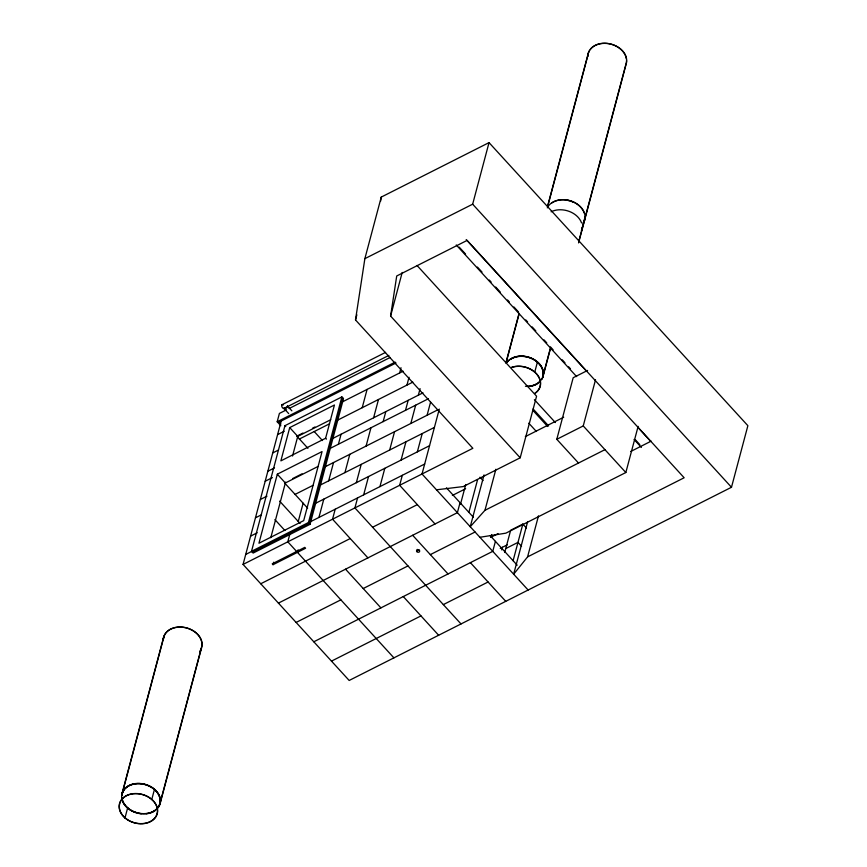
<?xml version="1.0" encoding="UTF-8"?>
<svg xmlns="http://www.w3.org/2000/svg" width="867" height="867" viewBox="0 0 867 867"><rect width="100%" height="100%" fill="white"/><g stroke="black" fill="none" stroke-linecap="round" stroke-linejoin="round"><path stroke-width="1.3" d="M243.063 564.428L472.862 448.293L355.503 319.945L364.866 258.659L381.252 197.091L489.031 142.621L747.874 425.686L731.488 487.265L349.173 680.465L243.063 564.428L281.071 421.557M380.635 201.09L381.252 197.091M436.491 489.812L463.26 486.571L520.2 457.787L390.594 316.054L396.718 275.977L467.118 240.408L684.15 477.76L527.57 556.896L513.654 574.203L527.656 521.62M122.214 792.817L163.841 636.4M122.399 792.871L164.015 636.454M125.021 817.776A19.356 14.631 14.9 0 1 133.28 793.793A19.356 14.631 14.9 0 1 156.862 814.384A19.356 14.631 14.9 0 1 125.021 817.776L127.677 807.784M151.758 799.526L154.413 789.534M160.037 803.145L201.317 648.039A19.54 14.772 14.9 0 0 185.831 627.816A19.54 14.772 14.9 0 0 163.462 638.979M159.875 804.511L201.491 648.093M280.832 425.74L277.191 421.752L279.402 413.429L286.63 409.788M251.517 551.314L284.94 425.686L341.88 396.913L343.495 398.668L310.061 524.297L253.121 553.07L251.517 551.314L308.457 522.541L341.88 396.913M277.321 474.184L258.94 543.241L303.688 520.634L322.058 451.577L277.321 474.184L285.351 482.973L318.319 466.316M289.719 427.594L280.865 460.876L325.602 438.268L334.456 404.987L289.719 427.594L297.749 436.383L292.537 455.999M270.797 537.703L285.579 482.139M273.04 564.699L305.585 548.247L304.783 547.37L272.238 563.821L273.04 564.699L273.712 562.195M290.131 533.075L287.801 541.81L296.644 551.488M298.259 521.49L303.125 503.185M355.503 319.945L356.868 314.819M298.107 549.862L297.446 552.366L393.911 657.858M342.693 397.79L309.259 523.419L252.319 552.192M318.926 517.447L323.803 499.143M328.669 480.838L333.535 462.534M338.412 444.229L341.067 434.237M335.193 509.222L332.538 519.203L367.911 557.882M344.936 472.613L349.813 454.308M362.211 407.718L367.077 389.413M390.594 316.054L402.201 272.444M356.337 482.691L361.203 464.387M366.08 446.082L370.946 427.789M373.601 417.796L378.478 399.492M357.572 497.918L354.906 507.899L461.016 623.947M363.663 494.829L368.54 476.525M383.149 421.622L385.804 411.63M399.611 372.973L401.009 367.738M379.941 486.615L384.807 468.31M389.673 450.006L394.55 431.701M406.948 385.111L409.029 377.264M405.518 410.308L408.173 400.326M401.074 460.084L405.951 441.78M410.817 423.475L415.683 405.171M418.349 395.189L420.083 388.654M364.866 258.659L472.656 204.189L489.031 142.621M402.31 475.311L399.654 485.292L435.017 523.971M417.341 451.87L422.218 433.565M427.084 415.26L430.563 402.18M439.287 409.094L422.023 473.989L528.133 590.026M460.041 502.687L457.386 512.668L278.426 603.107M460.518 504.139L465.731 484.523M505.884 362.872L519.062 313.345M547.51 206.454L588.433 52.649M506.068 362.926L518.899 314.699M547.684 206.509L588.26 54.003M468.884 512.354L477.587 479.668M484.035 474.91L470.25 526.735L484.956 510.305L604.949 449.67M484.956 510.305L495.881 469.253M534.733 372.181L537.388 362.2M491.015 537.193L491.708 534.581M495.415 541.366L492.759 551.347L313.8 641.786M520.2 457.787L536.575 396.219L417.016 265.465M542.666 377.112L550.296 348.436M578.744 241.557L625.909 64.288A19.54 14.772 14.9 0 0 626.516 60.473M542.85 377.167L550.48 348.491M578.571 242.912L626.082 64.342A19.724 14.912 14.9 0 0 609.62 43.74A19.724 14.912 14.9 0 0 587.815 56.496M501.711 549.895L502.405 547.272M504.724 552.485L510.641 530.257L522.844 524.091L513.101 560.7M578.506 463.032L556.798 439.298L573.185 377.719L587.609 370.437M527.57 556.896L538.483 515.854M556.798 439.298L583.242 425.935L595.531 379.757M479.895 537.28L505.862 533.162L625.844 472.526L638.134 426.347M284.268 407.956L284.213 408.129A2.102 1.051 63.2 0 1 282.805 408.064L282.469 407.696A2.102 1.051 63.2 0 1 281.667 405.344L281.764 404.997A2.102 1.051 63.2 0 1 283.173 405.062M281.938 404.748L385.577 352.381M284.04 408.368L388.882 355.394M289.036 408.563L390.183 357.453M277.191 421.752L395.189 362.124M396.046 362.97L279.011 422.121L280.832 424.115M277.592 434.627L284.257 431.267M341.631 402.277L403.144 371.184M296.958 436.068L302.951 433.034M312.553 428.19L314.949 426.976M297.749 436.383L330.717 419.726M299.321 439.07L329.525 423.811M272.726 452.932L278.274 450.136M337.263 420.322L412.833 382.13M267.86 471.236L274.514 467.877M332.397 438.626L422.988 392.838M265.204 481.228L272.401 477.587M329.742 448.607L428.471 398.712M292.645 478.573L302.063 473.815M260.328 499.522L266.982 496.162M324.67 467.01L438.182 409.647M294.888 494.493L312.889 485.401M255.462 517.827L261.01 515.031M319.793 485.314L434.421 427.398M250.585 536.131L257.239 532.772M314.927 503.619L429.544 445.703M245.719 554.436L252.785 550.87M310.05 521.923L424.678 464.008M525.326 436.61L563.702 417.222M260.75 583.762L350.225 538.548M372.593 527.244L417.33 504.627M452.368 495.447L465.622 488.739M630.677 451.501L651.15 441.151M296.113 622.441L340.861 599.834M363.23 588.53L407.967 565.923M430.335 554.62L475.073 532.013M490.798 537.302L498.07 533.628M500.27 548.356L507.336 544.79M505.764 548.562L517.967 542.395L521.544 546.308M331.487 661.12L420.961 615.906M443.33 604.602L488.078 581.995M472.656 204.189L731.488 487.265M466.197 239.585L586.796 371.477M638.567 428.092L650.64 441.292M459.196 247.117L465.579 254.096M477.435 267.069L481.998 272.054M489.291 280.03L491.123 282.024M495.686 287.01L500.237 291.995M507.542 299.982L509.363 301.976M513.925 306.961L518.477 311.947M525.781 319.923L527.602 321.917M532.165 326.902L535.806 330.901M544.021 339.875L546.752 342.866M550.404 346.854L553.135 349.845M562.26 359.827L564.991 362.818M568.644 366.806L570.464 368.8M635.218 439.612L639.781 444.598M456.248 244.96L576.631 376.614M634.08 439.45L641.385 447.426M583.242 425.935L625.844 472.526M534.397 399.654L555.357 422.565M533.097 408.964L548.583 425.903M533.032 410.514L547.63 426.488M528.783 423.183L536.359 431.473M479.96 477.197L483.049 480.578M522.801 524.058L526.388 527.981M446.44 487.807L473.306 517.187M490.115 535.557L517.176 565.165M470.391 562.65L505.754 601.33M325.602 438.268L326.404 439.146M412.649 535.275L448.022 573.954M314.288 431.625L322.448 440.544M287.421 405.973L291.843 410.806M284.257 408.736L288.678 413.57M297.056 436.404L307.937 448.304M284.94 425.686L285.742 426.564M403.285 596.561L438.648 635.251M284.495 482.821L307.655 508.149M308.457 522.541L310.061 524.297M345.543 569.186L380.906 607.875M279.629 501.126L300.069 523.473M274.915 519.604L284.896 530.506M287.486 406.179L287.497 406.211A2.102 0.889 -42.4 0 1 285.481 408.682A2.102 0.889 -42.4 0 1 284.354 407.804M584.9 216.88A19.54 14.772 14.9 0 1 583.166 223.047M551.9 202.911A19.54 14.772 14.9 0 1 584.195 212.935M588.606 52.703A19.54 14.772 14.9 0 1 589.733 50.362M590.492 49.278A19.54 14.772 14.9 0 1 611.257 44.271A19.54 14.772 14.9 0 1 626.429 59.151M547.305 207.863A19.724 14.912 14.9 0 1 572.914 201.686A19.724 14.912 14.9 0 1 583.328 223.122M565.468 200.049A19.356 14.631 14.9 0 1 569.196 200.721M570.41 201.057A19.356 14.631 14.9 0 1 572.784 201.924M584.661 218.148A19.356 14.631 14.9 0 1 584.109 220.641L581.454 230.633A19.356 14.631 14.9 0 0 582.006 228.129M551.119 211.786A19.54 14.772 14.9 0 1 581.54 222.917M582.191 228.162A19.54 14.772 14.9 0 1 581.627 230.687M507.249 362.113A19.54 14.772 14.9 0 1 532.761 358.927A19.54 14.772 14.9 0 1 541.55 379.453M540.791 380.537A19.54 14.772 14.9 0 1 526.713 386.454M507.097 362.027A19.724 14.912 14.9 0 1 532.837 358.819A19.724 14.912 14.9 0 1 541.712 379.54M536.976 384.027A19.724 14.912 14.9 0 1 530.431 386.303M540.629 380.45A19.356 14.631 14.9 0 1 525.435 386.281M510.403 359.437A19.356 14.631 14.9 0 1 533.411 359.437A19.356 14.631 14.9 0 1 542.493 377.058M511.584 367.326A19.54 14.772 14.9 0 1 536.532 373.742A19.54 14.772 14.9 0 1 535.102 393.315M511.671 367.467A19.356 14.631 14.9 0 1 536.391 373.818A19.356 14.631 14.9 0 1 534.982 393.206M121.846 795.397A19.54 14.772 14.9 0 1 145.862 784.689A19.54 14.772 14.9 0 1 158.574 806.798M157.155 808.64A19.54 14.772 14.9 0 1 136.433 812.704A19.54 14.772 14.9 0 1 121.868 797.998M122.312 800.653A19.724 14.912 14.9 0 1 143.402 783.909A19.724 14.912 14.9 0 1 157.967 807.957M154.922 810.786A19.724 14.912 14.9 0 1 146.252 813.81M141.223 813.81A19.724 14.912 14.9 0 1 137.419 813.127M136.184 812.78A19.724 14.912 14.9 0 1 122.691 801.639M163.224 640.258A19.724 14.912 14.9 0 1 187.521 628.142A19.724 14.912 14.9 0 1 199.594 651.551M125.076 788.786A19.356 14.631 14.9 0 1 150.251 786.672A19.356 14.631 14.9 0 1 158.412 806.722M157.653 807.784A19.356 14.631 14.9 0 1 137.084 812.747A19.356 14.631 14.9 0 1 122.052 798.008M122.019 795.418A19.356 14.631 14.9 0 1 124.436 789.544M419.574 550.09A1.311 0.997 14.9 0 1 417.255 549.375M124.891 817.863A19.54 14.772 14.9 0 0 157.035 814.438A19.54 14.772 14.9 0 0 133.236 793.641A19.54 14.772 14.9 0 0 124.891 817.863M416.875 551.65A1.582 1.192 14.9 0 0 419.541 551.64A1.582 1.192 14.9 0 0 417.872 549.808A1.582 1.192 14.9 0 0 416.875 551.65"/></g></svg>
